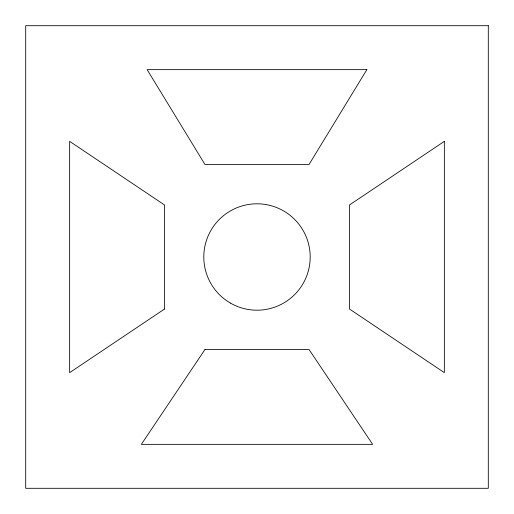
<?xml version="1.0" encoding="UTF-8"?>
<svg xmlns="http://www.w3.org/2000/svg" width="514" height="514" viewBox="0 0 514 514"><rect width="100%" height="100%" fill="white"/><g stroke="black" fill="none" stroke-linecap="round" stroke-linejoin="round"><path stroke-width="0.77" d="M366.867 69.647L309.042 164.48L204.957 164.48L147.132 69.647L366.867 69.647M204.957 349.52L141.35 444.353L372.65 444.353L309.042 349.52L204.957 349.52M164.48 309.042L69.647 372.65L69.647 141.35L164.48 204.957L164.48 309.042M444.353 141.35L349.52 204.957L349.52 309.042L444.353 372.65L444.353 141.35M488.3 25.7L25.7 25.7L25.7 488.3L488.3 488.3L488.3 25.7M230.4 303.074A53.199 53.199 0 0 0 310.199 257A53.199 53.199 0 0 0 230.4 210.926A53.199 53.199 0 0 0 230.4 303.074"/></g></svg>
